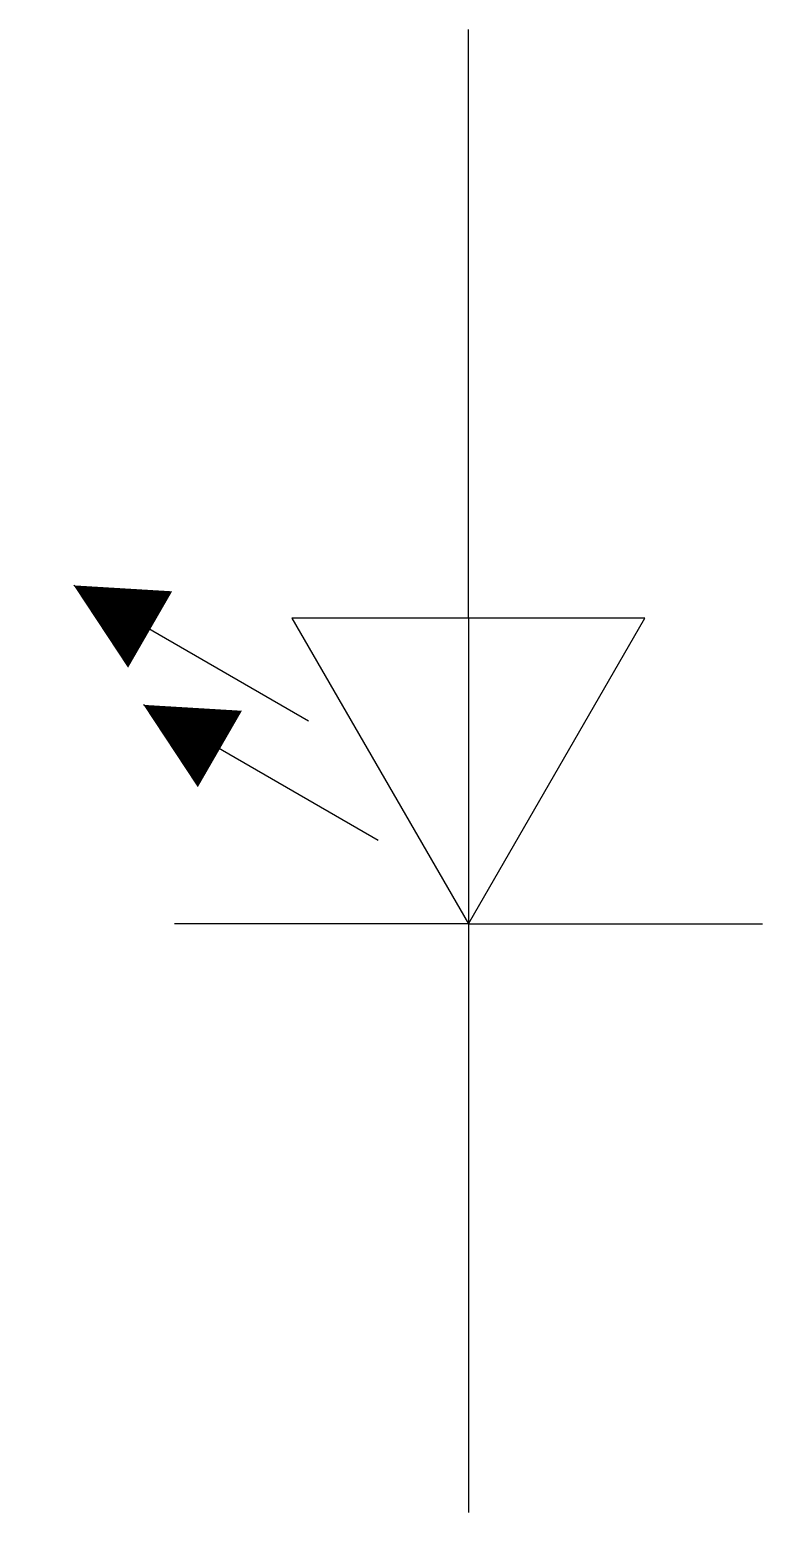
# Model space of a CAD drawing. Header units: millimetres. Extents: x -7.5 to 5, y -25.2 to 0.
import ezdxf

# ---------------------------------------------------------------- set-up
doc = ezdxf.new("R2010")
doc.units = ezdxf.units.MM
doc.layers.add('元件', color=1, linetype='Continuous')

# ---------------------------------------------------------------- blocks, each defined once
blk = doc.blocks.new('二极管')
for p, q in [((15.196, 0), (15.196, 5)), ((10, 0), (0, 0)), ((10, 0), (15.196, 0)), ((15.196, 0), (15.196, -5)), ((15.196, 0), (25.196, 0))]:
    blk.add_line(p, q)
blk.add_lwpolyline([(10, 3), (10, -3), (15.196, 0)], close=True)

msp = doc.modelspace()

# ---------------------------------------------------------------- linework, layer by layer
at = {"layer": '元件'}
for p, q in [((-2.72, -11.749), (-6.712, -9.444)), ((-1.533, -13.779), (-5.526, -11.474))]:
    msp.add_line(p, q, dxfattribs=at)
for points in [[(-6.712, -9.444, 0, 1.5, 0), (-5.413, -10.194, 1.5, 1.5, 0)], [(-5.526, -11.474, 0, 1.5, 0), (-4.227, -12.224, 1.5, 1.5, 0)]]:
    msp.add_lwpolyline(points, format="xyseb", dxfattribs=at)

# ---------------------------------------------------------------- block references
at = {"layer": '元件', "rotation": 270}
msp.add_blockref('二极管', (0, 0), dxfattribs=at)

doc.saveas('drawing.dxf')
